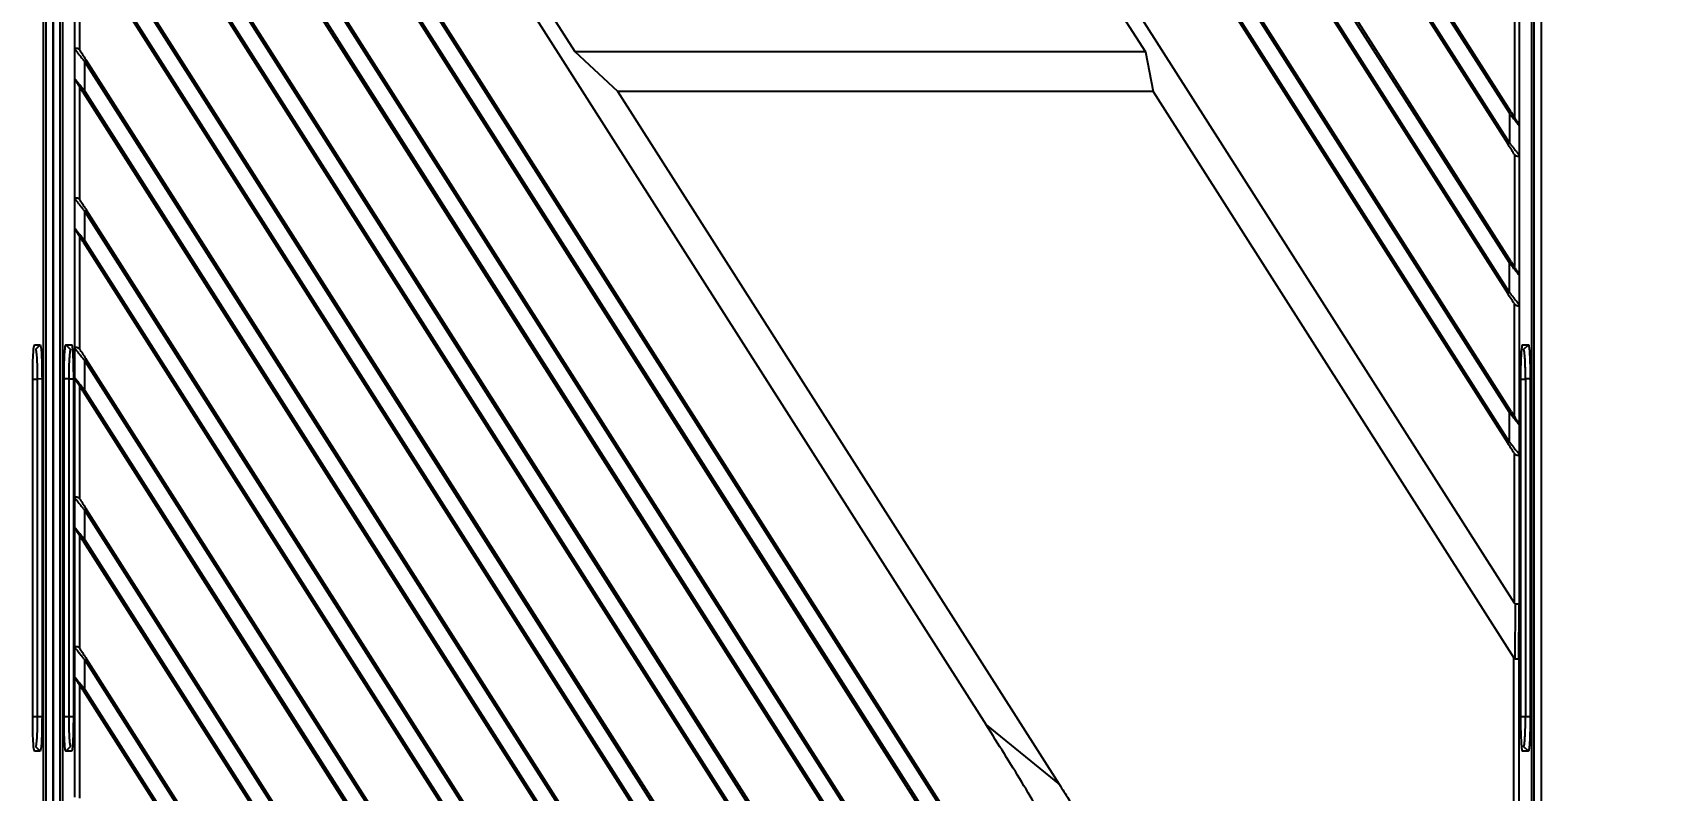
# Model space of a CAD drawing. Header units: millimetres. Extents: x 620 to 19791, y 2539 to 6969.
# Drawn here: x 8677.3 to 8841.8, y 3467.5 to 3543.9 of the extents above; entities that cross this region are included whole.
import ezdxf

# ---------------------------------------------------------------- set-up
doc = ezdxf.new("R2010")
doc.units = ezdxf.units.MM
doc.styles.get("Standard").update_dxf_attribs({"font": 'arial.ttf'})
doc.dimstyles.new('缩小5倍', dxfattribs={"dimtxt": 40, "dimasz": 20, "dimexe": 1, "dimexo": 0.2, "dimgap": 0, "dimtad": 1, "dimtoh": 1, "dimdec": 1, "dimzin": 9, "dimdsep": 46, "dimtxsty": 'Standard', "dimblk": '_FILLED', "dimcen": 0.2, "dimclrd": 256, "dimclre": 256, "dimclrt": 256, "dimadec": 1, "dimazin": 2, "dimtfac": 1, "dimtdec": 1, "dimtofl": 0, "dimtmove": 0, "dimatfit": 3, "dimldrblk": '_FILLED', "dimfxl": 1, "dimtolj": 1, "dimtzin": 0, "dimarcsym": 0})

# ---------------------------------------------------------------- blocks, each defined once
blk = doc.blocks.new('_FILLED')
at = {"color": 0, "linetype": 'ByBlock'}
blk.add_solid([(0, 0), (-1, 0.15), (-1, -0.15)], dxfattribs=at)
blk = doc.blocks.new('*D195')
at = {"lineweight": -2, "transparency": 16777216}
for p, q in [((8813, 3693.19), (8929.91, 3693.19)), ((8928.91, 3673.19), (8928.91, 3430.69)), ((8813, 3410.69), (8929.91, 3410.69))]:
    blk.add_line(p, q, dxfattribs=at)
at = {"layer": 'Defpoints', "color": 0, "transparency": 16777216}
for p in [(8812.8, 3693.19), (8812.8, 3410.69), (8928.91, 3410.69)]:
    blk.add_point(p, dxfattribs=at)
at = {"lineweight": -2, "transparency": 16777216, "xscale": 20, "yscale": 20, "zscale": 20}
for p, rotation in [((8928.91, 3693.19), 90), ((8928.91, 3410.69), 270)]:
    blk.add_blockref('_FILLED', p, dxfattribs=dict(at, rotation=rotation))
at = {"transparency": 16777216, "insert": (8903.01, 3551.94), "char_height": 40, "attachment_point": 5, "rotation": 90}
blk.add_mtext('\\A1;282.5mm [11 1/8"]', dxfattribs=at)
blk = doc.blocks.new('*D199')
at = {"lineweight": -2, "transparency": 16777216}
for p, q in [((8800, 3695.69), (9024.03, 3695.69)), ((9023.03, 3428.19), (9023.03, 3675.69)), ((8800, 3408.19), (9024.03, 3408.19))]:
    blk.add_line(p, q, dxfattribs=at)
at = {"layer": 'Defpoints', "color": 0, "transparency": 16777216}
for p in [(8799.8, 3695.69), (9023.03, 3695.69), (8799.8, 3408.19)]:
    blk.add_point(p, dxfattribs=at)
at = {"lineweight": -2, "transparency": 16777216, "xscale": 20, "yscale": 20, "zscale": 20}
for p, rotation in [((9023.03, 3695.69), 90), ((9023.03, 3408.19), 270)]:
    blk.add_blockref('_FILLED', p, dxfattribs=dict(at, rotation=rotation))
at = {"transparency": 16777216, "insert": (8997.13, 3551.94), "char_height": 40, "attachment_point": 5, "rotation": 90}
blk.add_mtext('\\A1;287.5mm [11 3/8"]', dxfattribs=at)
blk = doc.blocks.new('tgd')
at = {"color": 7, "linetype": 'Continuous', "lineweight": 25}
for p, q in [((18336.76, 5027.58), (18439.27, 4866.67)), ((18439.27, 4863.69), (18335.1, 5027.2)), ((18439.44, 4866.78), (18337.82, 5026.29)), ((18335.78, 5025.77), (18439.1, 4863.58)), ((18439.27, 4848.61), (18328.1, 5023.11)), ((18439.27, 4851.59), (18329.71, 5023.56)), ((18439.44, 4851.7), (18330.35, 5022.94)), ((18328.89, 5021.51), (18439.1, 4848.51)), ((18439.27, 4836.52), (18324.52, 5016.64)), ((18439.44, 4836.62), (18325.88, 5014.87)), ((18439.27, 4833.54), (18324.17, 5014.21)), ((18325.58, 5011.62), (18439.1, 4833.43)), ((18291.53, 4763.25), (18291.53, 5002.46)), ((18291.75, 5002.46), (18291.75, 4763.25)), ((18292.48, 5002.46), (18292.48, 4763.25)), ((18292.48, 4763.25), (18292.48, 5002.46)), ((18293.2, 4763.25), (18293.2, 5002.46)), ((18293.43, 5002.46), (18293.43, 4763.25)), ((18441.53, 4763.25), (18441.53, 5002.46)), ((18441.75, 5002.46), (18441.75, 4763.25)), ((18442.48, 5002.46), (18442.48, 4763.25)), ((18439.77, 4817.31), (18348.43, 4960.69)), ((18295.19, 4948.41), (18386.53, 4805.03)), ((18410.78, 4751.51), (18295.69, 4932.17)), ((18409.37, 4754.09), (18295.86, 4932.28)), ((18295.52, 4929.09), (18409.07, 4750.84)), ((18295.69, 4929.19), (18410.44, 4749.07)), ((18406.07, 4744.2), (18295.86, 4917.2)), ((18406.85, 4742.6), (18295.69, 4917.1)), ((18295.52, 4914.01), (18404.61, 4742.77)), ((18295.69, 4914.12), (18405.25, 4742.15)), ((18399.85, 4738.52), (18295.69, 4902.02)), ((18399.18, 4739.95), (18295.86, 4902.13)), ((18295.52, 4898.94), (18397.14, 4739.42)), ((18295.69, 4899.04), (18398.2, 4738.14)), ((18345.1, 4872.86), (18332.35, 4892.86)), ((18389.86, 4892.86), (18402.6, 4872.86)), ((18390.85, 4737.56), (18295.69, 4886.94)), ((18390.33, 4738.76), (18295.86, 4887.05)), ((18294.69, 4873.13), (18294.69, 4885.22)), ((18295.19, 4873.02), (18295.19, 4884.38)), ((18295.52, 4883.86), (18387.96, 4738.76)), ((18295.69, 4883.97), (18388.96, 4737.56)), ((18439.77, 4877.62), (18439.77, 4866.25)), ((18440.27, 4877.51), (18440.27, 4865.41)), ((18294.69, 4870.15), (18294.69, 4873.13)), ((18349.42, 4868.86), (18345.1, 4872.86)), ((18402.6, 4872.86), (18345.1, 4872.86)), ((18402.6, 4872.86), (18403.37, 4868.86)), ((18295.69, 4868.89), (18295.69, 4871.87)), ((18381.25, 4737.56), (18295.69, 4871.87)), ((18380.72, 4738.76), (18295.86, 4871.98)), ((18294.69, 4858.05), (18294.69, 4870.15)), ((18295.19, 4857.94), (18295.19, 4869.31)), ((18295.52, 4868.78), (18378.35, 4738.76)), ((18295.69, 4868.89), (18379.36, 4737.56)), ((18393.91, 4799.03), (18349.42, 4868.86)), ((18403.37, 4868.86), (18349.42, 4868.86)), ((18403.37, 4868.86), (18439.72, 4811.8)), ((18439.27, 4866.67), (18439.27, 4863.69)), ((18440.27, 4865.41), (18440.27, 4862.43)), ((18439.77, 4862.54), (18439.77, 4851.18)), ((18440.27, 4862.43), (18440.27, 4850.34)), ((18294.69, 4855.07), (18294.69, 4858.05)), ((18295.69, 4853.82), (18295.69, 4856.79)), ((18371.65, 4737.56), (18295.69, 4856.79)), ((18371.12, 4738.76), (18295.86, 4856.9)), ((18294.69, 4842.98), (18294.69, 4855.07)), ((18295.19, 4842.87), (18295.19, 4854.23)), ((18295.52, 4853.71), (18368.75, 4738.76)), ((18295.69, 4853.82), (18369.75, 4737.56)), ((18439.27, 4848.61), (18439.27, 4851.59)), ((18440.27, 4850.34), (18440.27, 4847.36)), ((18439.77, 4836.1), (18439.77, 4847.47)), ((18440.27, 4847.36), (18440.27, 4835.26)), ((18290.61, 4843.33), (18291.19, 4843.33)), ((18290.71, 4842.86), (18291.19, 4843.33)), ((18293.77, 4843.33), (18294.35, 4843.33)), ((18293.77, 4843.33), (18294.24, 4842.86)), ((18440.61, 4843.33), (18441.19, 4843.33)), ((18440.71, 4842.86), (18441.19, 4843.33)), ((18294.69, 4840), (18294.69, 4842.98)), ((18295.69, 4838.74), (18295.69, 4841.72)), ((18362.04, 4737.56), (18295.69, 4841.72)), ((18361.52, 4738.76), (18295.86, 4841.83)), ((18290.43, 4805.86), (18290.43, 4839.89)), ((18291.37, 4839.89), (18290.89, 4839.9)), ((18290.89, 4839.9), (18290.89, 4839.86)), ((18290.89, 4839.86), (18290.89, 4805.86)), ((18291.37, 4839.89), (18291.37, 4805.86)), ((18293.59, 4805.86), (18293.59, 4839.88)), ((18294.06, 4839.86), (18294.06, 4839.9)), ((18294.06, 4839.86), (18294.06, 4805.86)), ((18294.53, 4839.89), (18294.53, 4805.86)), ((18294.69, 4827.9), (18294.69, 4840)), ((18440.43, 4805.86), (18440.43, 4839.89)), ((18440.89, 4839.9), (18440.89, 4839.86)), ((18440.89, 4839.86), (18440.89, 4805.86)), ((18441.37, 4839.89), (18441.37, 4805.86)), ((18295.19, 4827.79), (18295.19, 4839.16)), ((18295.52, 4838.63), (18359.15, 4738.76)), ((18295.69, 4838.74), (18360.15, 4737.56)), ((18439.27, 4833.54), (18439.27, 4836.52)), ((18440.27, 4835.26), (18440.27, 4832.28)), ((18439.77, 4817.31), (18439.77, 4832.39)), ((18440.27, 4832.28), (18440.27, 4817.15)), ((18294.69, 4824.92), (18294.69, 4827.9)), ((18351.91, 4738.76), (18295.86, 4826.75)), ((18295.69, 4823.67), (18295.69, 4826.64)), ((18352.44, 4737.56), (18295.69, 4826.64)), ((18294.69, 4812.82), (18294.69, 4824.92)), ((18295.19, 4812.72), (18295.19, 4824.08)), ((18295.52, 4823.56), (18349.54, 4738.76)), ((18295.69, 4823.67), (18350.54, 4737.56)), ((18439.85, 4811.7), (18439.9, 4817.2)), ((18440.22, 4811.65), (18440.27, 4817.15)), ((18294.69, 4809.85), (18294.69, 4812.82)), ((18295.69, 4808.59), (18295.69, 4811.57)), ((18342.84, 4737.56), (18295.69, 4811.57)), ((18342.31, 4738.76), (18295.86, 4811.68)), ((18439.72, 4758.81), (18439.72, 4811.8)), ((18440.22, 4811.65), (18440.22, 4758.81)), ((18294.69, 4797.75), (18294.69, 4809.85)), ((18295.19, 4797.64), (18295.19, 4809)), ((18295.69, 4808.59), (18340.94, 4737.56)), ((18295.52, 4808.48), (18339.94, 4738.76)), ((18290.89, 4805.86), (18291.37, 4805.86)), ((18293.59, 4805.86), (18294.06, 4805.86)), ((18440.89, 4805.86), (18441.37, 4805.86)), ((18386.53, 4805.03), (18393.91, 4799.03)), ((18291.19, 4802.38), (18290.61, 4802.38)), ((18291.19, 4802.38), (18290.71, 4802.86)), ((18294.24, 4802.86), (18293.77, 4802.38)), ((18294.35, 4802.38), (18293.77, 4802.38)), ((18441.19, 4802.38), (18440.61, 4802.38)), ((18441.19, 4802.38), (18440.71, 4802.86))]:
    blk.add_line(p, q, dxfattribs=at)
at = {"color": 8, "linetype": 'Continuous', "lineweight": 25}
for p, q in [((18290.44, 4839.86), (18290.89, 4839.86)), ((18294.51, 4839.86), (18294.06, 4839.86)), ((18440.44, 4839.86), (18440.89, 4839.86)), ((18290.43, 4805.86), (18290.89, 4805.86)), ((18294.06, 4805.86), (18294.53, 4805.86)), ((18440.43, 4805.86), (18440.89, 4805.86))]:
    blk.add_line(p, q, dxfattribs=at)
at = {"color": 7, "linetype": 'Continuous', "lineweight": 25, "flags": 128}
for points in [[(18295.86, 4871.98), (18295.85, 4871.98), (18295.84, 4871.97), (18295.83, 4871.96), (18295.81, 4871.95), (18295.78, 4871.93), (18295.75, 4871.91), (18295.72, 4871.89), (18295.69, 4871.87)], [(18295.52, 4868.78), (18295.52, 4868.79), (18295.53, 4868.79), (18295.55, 4868.8), (18295.57, 4868.82), (18295.59, 4868.83), (18295.62, 4868.85), (18295.65, 4868.87), (18295.69, 4868.89)], [(18439.27, 4866.67), (18439.3, 4866.69), (18439.33, 4866.71), (18439.36, 4866.73), (18439.39, 4866.74), (18439.41, 4866.76), (18439.42, 4866.77), (18439.43, 4866.77), (18439.44, 4866.78)], [(18439.1, 4863.58), (18439.1, 4863.58), (18439.11, 4863.59), (18439.13, 4863.6), (18439.15, 4863.61), (18439.17, 4863.63), (18439.2, 4863.65), (18439.24, 4863.67), (18439.27, 4863.69)], [(18295.86, 4856.9), (18295.85, 4856.9), (18295.84, 4856.89), (18295.83, 4856.88), (18295.81, 4856.87), (18295.78, 4856.85), (18295.75, 4856.84), (18295.72, 4856.82), (18295.69, 4856.79)], [(18295.52, 4853.71), (18295.52, 4853.71), (18295.53, 4853.72), (18295.55, 4853.73), (18295.57, 4853.74), (18295.59, 4853.76), (18295.62, 4853.78), (18295.65, 4853.8), (18295.69, 4853.82)], [(18439.27, 4851.59), (18439.3, 4851.61), (18439.33, 4851.63), (18439.36, 4851.65), (18439.39, 4851.67), (18439.41, 4851.68), (18439.42, 4851.69), (18439.43, 4851.7), (18439.44, 4851.7)], [(18295.86, 4841.83), (18295.85, 4841.82), (18295.84, 4841.82), (18295.83, 4841.81), (18295.81, 4841.8), (18295.78, 4841.78), (18295.75, 4841.76), (18295.72, 4841.74), (18295.69, 4841.72)], [(18295.52, 4838.63), (18295.52, 4838.64), (18295.53, 4838.64), (18295.55, 4838.65), (18295.57, 4838.67), (18295.59, 4838.68), (18295.62, 4838.7), (18295.65, 4838.72), (18295.69, 4838.74)], [(18439.44, 4836.62), (18439.43, 4836.62), (18439.42, 4836.62), (18439.41, 4836.61), (18439.39, 4836.59), (18439.36, 4836.58), (18439.33, 4836.56), (18439.3, 4836.54), (18439.27, 4836.52)], [(18295.86, 4826.75), (18295.85, 4826.75), (18295.84, 4826.74), (18295.83, 4826.73), (18295.81, 4826.72), (18295.78, 4826.7), (18295.75, 4826.69), (18295.72, 4826.67), (18295.69, 4826.64)], [(18295.52, 4823.56), (18295.52, 4823.56), (18295.53, 4823.57), (18295.55, 4823.58), (18295.57, 4823.59), (18295.59, 4823.61), (18295.62, 4823.63), (18295.65, 4823.65), (18295.69, 4823.67)], [(18295.86, 4811.68), (18295.85, 4811.67), (18295.84, 4811.67), (18295.83, 4811.66), (18295.81, 4811.64), (18295.78, 4811.63), (18295.75, 4811.61), (18295.72, 4811.59), (18295.69, 4811.57)], [(18295.52, 4808.48), (18295.52, 4808.49), (18295.53, 4808.49), (18295.55, 4808.5), (18295.57, 4808.51), (18295.59, 4808.53), (18295.62, 4808.55), (18295.65, 4808.57), (18295.69, 4808.59)]]:
    blk.add_lwpolyline(points, dxfattribs=at)
at = {"color": 7, "linetype": 'Continuous', "lineweight": 25}
for points, knots in [([(18295.19, 4873.02), (18295.17, 4873.03), (18295.15, 4873.06), (18295.1, 4873.1), (18295.04, 4873.15), (18294.95, 4873.19), (18294.85, 4873.21), (18294.78, 4873.21), (18294.73, 4873.2), (18294.7, 4873.17), (18294.69, 4873.15), (18294.69, 4873.13), (18294.69, 4873.13)], [0, 0, 0, 0, 0.070049, 0.140279, 0.210005, 0.37811, 0.526606, 0.640505, 0.750324, 0.86941, 0.942585, 1, 1, 1, 1]), ([(18295.69, 4871.87), (18295.66, 4871.91), (18295.59, 4872), (18295.48, 4872.13), (18295.34, 4872.31), (18295.17, 4872.51), (18295.03, 4872.69), (18294.94, 4872.82), (18294.87, 4872.91), (18294.81, 4872.98), (18294.76, 4873.03), (18294.72, 4873.07), (18294.7, 4873.1), (18294.69, 4873.12), (18294.69, 4873.13)], [0, 0, 0, 0, 0.076163, 0.161932, 0.25736, 0.415432, 0.568469, 0.630014, 0.677592, 0.771175, 0.823855, 0.881012, 0.941446, 1, 1, 1, 1]), ([(18295.19, 4873.02), (18295.19, 4873.01), (18295.21, 4872.99), (18295.22, 4872.97), (18295.23, 4872.96)], [0, 0, 0, 0, 0.48896, 1, 1, 1, 1]), ([(18295.23, 4872.96), (18295.32, 4872.82), (18295.42, 4872.66), (18295.64, 4872.32), (18295.75, 4872.15), (18295.86, 4871.98)], [0, 0, 0, 0, 0.5, 0.5, 1, 1, 1, 1]), ([(18294.69, 4870.15), (18294.69, 4870.15), (18294.69, 4870.14), (18294.7, 4870.13), (18294.72, 4870.11), (18294.75, 4870.08), (18294.77, 4870.04), (18294.81, 4869.99), (18294.85, 4869.94), (18294.9, 4869.88), (18294.96, 4869.81), (18295.05, 4869.7), (18295.18, 4869.53), (18295.35, 4869.31), (18295.53, 4869.1), (18295.63, 4868.96), (18295.69, 4868.89)], [0, 0, 0, 0, 0.036521, 0.074147, 0.113237, 0.15411, 0.197047, 0.242287, 0.290038, 0.340476, 0.39375, 0.449986, 0.589415, 0.746903, 0.871127, 1, 1, 1, 1]), ([(18294.77, 4869.97), (18294.75, 4869.99), (18294.73, 4870.02), (18294.71, 4870.07), (18294.69, 4870.11), (18294.69, 4870.12), (18294.69, 4870.14), (18294.69, 4870.14), (18294.69, 4870.15)], [0, 0, 0, 0, 0.295768, 0.583737, 0.817744, 0.918862, 0.939323, 1, 1, 1, 1]), ([(18295.52, 4868.78), (18295.38, 4869.01), (18295.24, 4869.23), (18295.04, 4869.54), (18294.97, 4869.64), (18294.86, 4869.82), (18294.8, 4869.91), (18294.77, 4869.97)], [0, 0, 0, 0, 0.5, 0.5, 0.75, 0.75, 1, 1, 1, 1]), ([(18440.27, 4865.41), (18440.27, 4865.41), (18440.26, 4865.42), (18440.26, 4865.43), (18440.24, 4865.45), (18440.21, 4865.49), (18440.15, 4865.56), (18440.06, 4865.68), (18439.93, 4865.84), (18439.77, 4866.04), (18439.6, 4866.25), (18439.43, 4866.46), (18439.32, 4866.6), (18439.27, 4866.67)], [0, 0, 0, 0, 0.032205, 0.064879, 0.098325, 0.153821, 0.217622, 0.343078, 0.459057, 0.592508, 0.743852, 0.867922, 1, 1, 1, 1]), ([(18439.44, 4866.78), (18439.58, 4866.56), (18439.72, 4866.33), (18439.92, 4866.02), (18439.98, 4865.92), (18440.1, 4865.74), (18440.15, 4865.65), (18440.19, 4865.59)], [0, 0, 0, 0, 0.5, 0.5, 0.75, 0.75, 1, 1, 1, 1]), ([(18440.19, 4865.59), (18440.2, 4865.58), (18440.22, 4865.54), (18440.24, 4865.5), (18440.26, 4865.47), (18440.26, 4865.45), (18440.27, 4865.43), (18440.27, 4865.42), (18440.27, 4865.41)], [0, 0, 0, 0, 0.272195, 0.541525, 0.675243, 0.788116, 0.917487, 1, 1, 1, 1]), ([(18439.72, 4862.6), (18439.64, 4862.74), (18439.53, 4862.91), (18439.32, 4863.24), (18439.21, 4863.41), (18439.1, 4863.58)], [0, 0, 0, 0, 0.5, 0.5, 1, 1, 1, 1]), ([(18439.27, 4863.69), (18439.3, 4863.66), (18439.35, 4863.59), (18439.43, 4863.49), (18439.5, 4863.4), (18439.62, 4863.25), (18439.77, 4863.06), (18439.92, 4862.88), (18440.01, 4862.76), (18440.07, 4862.69), (18440.12, 4862.62), (18440.18, 4862.55), (18440.23, 4862.49), (18440.25, 4862.45), (18440.26, 4862.43), (18440.27, 4862.43), (18440.27, 4862.43)], [0, 0, 0, 0, 0.063732, 0.125592, 0.185586, 0.243721, 0.410364, 0.550813, 0.614308, 0.665676, 0.725736, 0.787625, 0.868188, 0.934324, 0.969973, 1, 1, 1, 1]), ([(18439.77, 4862.54), (18439.76, 4862.55), (18439.75, 4862.57), (18439.73, 4862.59), (18439.72, 4862.6)], [0, 0, 0, 0, 0.488961, 1, 1, 1, 1]), ([(18439.77, 4862.54), (18439.78, 4862.53), (18439.81, 4862.5), (18439.85, 4862.46), (18439.92, 4862.41), (18440.01, 4862.37), (18440.11, 4862.35), (18440.17, 4862.35), (18440.22, 4862.36), (18440.25, 4862.39), (18440.26, 4862.41), (18440.27, 4862.43), (18440.27, 4862.43)], [0, 0, 0, 0, 0.071456, 0.142488, 0.212279, 0.375092, 0.529614, 0.64079, 0.748352, 0.868276, 0.941576, 1, 1, 1, 1]), ([(18295.19, 4857.94), (18295.17, 4857.96), (18295.15, 4857.99), (18295.1, 4858.02), (18295.04, 4858.07), (18294.95, 4858.11), (18294.85, 4858.13), (18294.78, 4858.13), (18294.73, 4858.12), (18294.7, 4858.1), (18294.69, 4858.07), (18294.69, 4858.06), (18294.69, 4858.05)], [0, 0, 0, 0, 0.070049, 0.140279, 0.210005, 0.37811, 0.526606, 0.640505, 0.750324, 0.86941, 0.942585, 1, 1, 1, 1]), ([(18295.69, 4856.79), (18295.66, 4856.84), (18295.59, 4856.92), (18295.48, 4857.06), (18295.34, 4857.23), (18295.17, 4857.44), (18295.03, 4857.62), (18294.94, 4857.74), (18294.87, 4857.83), (18294.81, 4857.9), (18294.76, 4857.96), (18294.72, 4857.99), (18294.7, 4858.03), (18294.69, 4858.04), (18294.69, 4858.05)], [0, 0, 0, 0, 0.076163, 0.161932, 0.25736, 0.415431, 0.568469, 0.630014, 0.677592, 0.771175, 0.823855, 0.881012, 0.941446, 1, 1, 1, 1]), ([(18295.19, 4857.94), (18295.19, 4857.93), (18295.21, 4857.91), (18295.22, 4857.89), (18295.23, 4857.88)], [0, 0, 0, 0, 0.48896, 1, 1, 1, 1]), ([(18295.23, 4857.88), (18295.32, 4857.74), (18295.42, 4857.58), (18295.64, 4857.25), (18295.75, 4857.07), (18295.86, 4856.9)], [0, 0, 0, 0, 0.5, 0.5, 1, 1, 1, 1]), ([(18294.69, 4855.07), (18294.69, 4855.07), (18294.69, 4855.07), (18294.7, 4855.05), (18294.72, 4855.03), (18294.75, 4855), (18294.77, 4854.96), (18294.81, 4854.92), (18294.85, 4854.86), (18294.9, 4854.8), (18294.96, 4854.73), (18295.05, 4854.62), (18295.18, 4854.45), (18295.35, 4854.24), (18295.53, 4854.02), (18295.63, 4853.89), (18295.69, 4853.82)], [0, 0, 0, 0, 0.036521, 0.074147, 0.113237, 0.15411, 0.197047, 0.242287, 0.290038, 0.340476, 0.39375, 0.449986, 0.589415, 0.746903, 0.871127, 1, 1, 1, 1]), ([(18294.77, 4854.89), (18294.75, 4854.91), (18294.73, 4854.95), (18294.71, 4855), (18294.69, 4855.03), (18294.69, 4855.05), (18294.69, 4855.06), (18294.69, 4855.07), (18294.69, 4855.07)], [0, 0, 0, 0, 0.295768, 0.583737, 0.817744, 0.918862, 0.939323, 1, 1, 1, 1]), ([(18295.52, 4853.71), (18295.38, 4853.93), (18295.24, 4854.15), (18295.04, 4854.46), (18294.97, 4854.56), (18294.86, 4854.75), (18294.8, 4854.83), (18294.77, 4854.89)], [0, 0, 0, 0, 0.5, 0.5, 0.75, 0.75, 1, 1, 1, 1]), ([(18440.27, 4850.34), (18440.27, 4850.34), (18440.26, 4850.34), (18440.26, 4850.35), (18440.24, 4850.37), (18440.21, 4850.41), (18440.15, 4850.49), (18440.06, 4850.6), (18439.93, 4850.77), (18439.77, 4850.96), (18439.6, 4851.17), (18439.43, 4851.39), (18439.32, 4851.52), (18439.27, 4851.59)], [0, 0, 0, 0, 0.032205, 0.064879, 0.098325, 0.153821, 0.217622, 0.343078, 0.459057, 0.592508, 0.743852, 0.867922, 1, 1, 1, 1]), ([(18439.44, 4851.7), (18439.58, 4851.48), (18439.72, 4851.26), (18439.92, 4850.95), (18439.98, 4850.85), (18440.1, 4850.66), (18440.15, 4850.58), (18440.19, 4850.52)], [0, 0, 0, 0, 0.5, 0.5, 0.75, 0.75, 1, 1, 1, 1]), ([(18440.19, 4850.52), (18440.2, 4850.5), (18440.22, 4850.46), (18440.24, 4850.43), (18440.26, 4850.4), (18440.26, 4850.37), (18440.27, 4850.35), (18440.27, 4850.34), (18440.27, 4850.34)], [0, 0, 0, 0, 0.272195, 0.541525, 0.675243, 0.788116, 0.917487, 1, 1, 1, 1]), ([(18439.1, 4848.51), (18439.1, 4848.51), (18439.11, 4848.51), (18439.17, 4848.55), (18439.22, 4848.58), (18439.27, 4848.61)], [0, 0, 0, 0, 0.5, 0.5, 1, 1, 1, 1]), ([(18439.72, 4847.53), (18439.64, 4847.67), (18439.53, 4847.83), (18439.32, 4848.16), (18439.21, 4848.34), (18439.1, 4848.51)], [0, 0, 0, 0, 0.5, 0.5, 1, 1, 1, 1]), ([(18439.27, 4848.61), (18439.3, 4848.58), (18439.35, 4848.51), (18439.43, 4848.41), (18439.5, 4848.32), (18439.62, 4848.17), (18439.77, 4847.98), (18439.92, 4847.8), (18440.01, 4847.69), (18440.07, 4847.61), (18440.12, 4847.54), (18440.18, 4847.47), (18440.23, 4847.41), (18440.25, 4847.37), (18440.26, 4847.35), (18440.27, 4847.36), (18440.27, 4847.36)], [0, 0, 0, 0, 0.063732, 0.125592, 0.185586, 0.243721, 0.410364, 0.550813, 0.614308, 0.665676, 0.725736, 0.787625, 0.868188, 0.934324, 0.969973, 1, 1, 1, 1]), ([(18439.77, 4847.47), (18439.78, 4847.45), (18439.81, 4847.42), (18439.85, 4847.39), (18439.92, 4847.34), (18440.01, 4847.3), (18440.11, 4847.28), (18440.17, 4847.28), (18440.22, 4847.29), (18440.25, 4847.31), (18440.26, 4847.34), (18440.27, 4847.35), (18440.27, 4847.36)], [0, 0, 0, 0, 0.071456, 0.142488, 0.212279, 0.375092, 0.529614, 0.64079, 0.748352, 0.868276, 0.941576, 1, 1, 1, 1]), ([(18290.43, 4839.89), (18290.43, 4840.33), (18290.44, 4841.24), (18290.48, 4842.39), (18290.54, 4843.17), (18290.59, 4843.28), (18290.61, 4843.33)], [0, 0, 0, 0, 0.2468621, 0.5001337, 0.7533733, 1, 1, 1, 1]), ([(18291.19, 4843.33), (18291.21, 4843.28), (18291.26, 4843.17), (18291.32, 4842.38), (18291.36, 4841.24), (18291.36, 4840.33), (18291.37, 4839.89)], [0, 0, 0, 0, 0.246811, 0.500028, 0.753291, 1, 1, 1, 1]), ([(18293.59, 4839.88), (18293.59, 4839.95), (18293.59, 4840.08), (18293.59, 4840.27), (18293.59, 4840.46), (18293.59, 4840.64), (18293.6, 4840.83), (18293.6, 4841.01), (18293.61, 4841.34), (18293.62, 4841.81), (18293.64, 4842.34), (18293.67, 4842.77), (18293.7, 4843.04), (18293.72, 4843.19), (18293.74, 4843.27), (18293.75, 4843.32), (18293.76, 4843.33), (18293.77, 4843.33)], [0, 0, 0, 0, 0.035437, 0.070646, 0.105735, 0.140811, 0.175984, 0.211361, 0.247048, 0.374488, 0.500161, 0.62571, 0.753228, 0.815423, 0.876897, 0.938229, 1, 1, 1, 1]), ([(18294.35, 4843.33), (18294.35, 4843.33), (18294.36, 4843.33), (18294.37, 4843.31), (18294.38, 4843.28), (18294.39, 4843.25), (18294.4, 4843.2), (18294.41, 4843.14), (18294.42, 4843.02), (18294.45, 4842.77), (18294.48, 4842.34), (18294.5, 4841.81), (18294.51, 4841.3), (18294.52, 4840.88), (18294.53, 4840.55), (18294.53, 4840.22), (18294.53, 4840), (18294.53, 4839.89)], [0, 0, 0, 0, 0.035381, 0.070548, 0.105609, 0.140672, 0.175846, 0.211238, 0.246955, 0.374437, 0.500071, 0.625682, 0.753219, 0.815377, 0.876842, 0.93819, 1, 1, 1, 1]), ([(18440.43, 4839.89), (18440.43, 4839.95), (18440.43, 4840.08), (18440.43, 4840.27), (18440.43, 4840.46), (18440.43, 4840.64), (18440.43, 4840.83), (18440.44, 4841.01), (18440.44, 4841.35), (18440.46, 4841.81), (18440.48, 4842.34), (18440.51, 4842.77), (18440.54, 4843.04), (18440.56, 4843.19), (18440.57, 4843.27), (18440.59, 4843.32), (18440.6, 4843.33), (18440.61, 4843.33)], [0, 0, 0, 0, 0.035416, 0.070611, 0.10569, 0.140764, 0.175939, 0.211324, 0.247024, 0.374493, 0.500164, 0.625732, 0.753269, 0.815461, 0.876928, 0.938247, 1, 1, 1, 1]), ([(18441.19, 4843.33), (18441.19, 4843.33), (18441.2, 4843.33), (18441.21, 4843.31), (18441.22, 4843.28), (18441.23, 4843.25), (18441.23, 4843.2), (18441.24, 4843.14), (18441.26, 4843.02), (18441.29, 4842.77), (18441.31, 4842.34), (18441.34, 4841.81), (18441.35, 4841.3), (18441.36, 4840.88), (18441.36, 4840.55), (18441.37, 4840.22), (18441.37, 4840), (18441.37, 4839.89)], [0, 0, 0, 0, 0.035388, 0.070561, 0.105626, 0.140692, 0.175868, 0.211261, 0.246977, 0.374442, 0.500058, 0.625679, 0.753189, 0.815324, 0.876785, 0.93815, 1, 1, 1, 1]), ([(18290.71, 4842.86), (18290.73, 4842.84), (18290.75, 4842.81), (18290.79, 4842.58), (18290.83, 4842.21), (18290.86, 4841.6), (18290.89, 4840.89), (18290.89, 4840.29), (18290.89, 4839.9)], [0, 0, 0, 0, 0.171806, 0.22363, 0.479535, 0.618902, 0.74668, 1, 1, 1, 1]), ([(18294.24, 4842.86), (18294.24, 4842.86), (18294.24, 4842.85), (18294.22, 4842.84), (18294.21, 4842.8), (18294.19, 4842.73), (18294.17, 4842.6), (18294.14, 4842.37), (18294.12, 4842), (18294.09, 4841.55), (18294.07, 4841.13), (18294.07, 4840.76), (18294.06, 4840.44), (18294.06, 4840.15), (18294.06, 4839.95), (18294.06, 4839.9)], [0, 0, 0, 0, 0.023792, 0.065561, 0.125336, 0.191194, 0.250503, 0.3755, 0.500458, 0.625377, 0.750334, 0.808342, 0.87517, 0.963039, 1, 1, 1, 1]), ([(18295.19, 4842.87), (18295.17, 4842.88), (18295.15, 4842.91), (18295.1, 4842.95), (18295.04, 4842.99), (18294.95, 4843.04), (18294.85, 4843.06), (18294.78, 4843.06), (18294.73, 4843.05), (18294.7, 4843.02), (18294.69, 4843), (18294.69, 4842.98), (18294.69, 4842.98)], [0, 0, 0, 0, 0.070049, 0.140279, 0.210005, 0.37811, 0.526606, 0.640505, 0.750324, 0.86941, 0.942585, 1, 1, 1, 1]), ([(18295.69, 4841.72), (18295.66, 4841.76), (18295.59, 4841.85), (18295.48, 4841.98), (18295.34, 4842.16), (18295.17, 4842.36), (18295.03, 4842.54), (18294.94, 4842.67), (18294.87, 4842.76), (18294.81, 4842.83), (18294.76, 4842.88), (18294.72, 4842.92), (18294.7, 4842.95), (18294.69, 4842.97), (18294.69, 4842.98)], [0, 0, 0, 0, 0.076163, 0.161932, 0.25736, 0.415431, 0.568469, 0.630014, 0.677592, 0.771175, 0.823855, 0.881012, 0.941446, 1, 1, 1, 1]), ([(18295.19, 4842.87), (18295.19, 4842.86), (18295.21, 4842.84), (18295.22, 4842.82), (18295.23, 4842.81)], [0, 0, 0, 0, 0.48896, 1, 1, 1, 1]), ([(18295.23, 4842.81), (18295.32, 4842.67), (18295.42, 4842.5), (18295.64, 4842.17), (18295.75, 4842), (18295.86, 4841.83)], [0, 0, 0, 0, 0.5, 0.5, 1, 1, 1, 1]), ([(18440.89, 4839.9), (18440.89, 4839.94), (18440.89, 4840.06), (18440.89, 4840.25), (18440.89, 4840.46), (18440.89, 4840.71), (18440.88, 4841.03), (18440.87, 4841.46), (18440.85, 4841.82), (18440.84, 4842.09), (18440.82, 4842.3), (18440.8, 4842.47), (18440.79, 4842.6), (18440.77, 4842.71), (18440.75, 4842.8), (18440.73, 4842.85), (18440.72, 4842.85), (18440.71, 4842.86)], [0, 0, 0, 0, 0.026073, 0.078333, 0.122556, 0.160504, 0.248311, 0.339738, 0.470221, 0.530021, 0.587242, 0.683619, 0.731234, 0.781098, 0.875666, 0.948616, 1, 1, 1, 1]), ([(18294.06, 4839.9), (18294.02, 4839.9), (18293.94, 4839.9), (18293.83, 4839.9), (18293.71, 4839.89), (18293.63, 4839.89), (18293.59, 4839.88)], [0, 0, 0, 0, 0.258959, 0.505203, 0.711743, 1, 1, 1, 1]), ([(18294.69, 4840), (18294.69, 4839.99), (18294.69, 4839.99), (18294.7, 4839.98), (18294.72, 4839.96), (18294.75, 4839.93), (18294.77, 4839.89), (18294.81, 4839.84), (18294.85, 4839.79), (18294.9, 4839.73), (18294.96, 4839.66), (18295.05, 4839.55), (18295.18, 4839.38), (18295.35, 4839.16), (18295.53, 4838.95), (18295.63, 4838.81), (18295.69, 4838.74)], [0, 0, 0, 0, 0.036521, 0.074147, 0.113237, 0.15411, 0.197047, 0.242287, 0.290038, 0.340476, 0.39375, 0.449986, 0.589415, 0.746903, 0.871127, 1, 1, 1, 1]), ([(18294.69, 4840), (18294.69, 4839.99), (18294.69, 4839.97), (18294.69, 4839.95), (18294.7, 4839.93), (18294.72, 4839.9), (18294.73, 4839.87), (18294.75, 4839.83), (18294.77, 4839.82)], [0, 0, 0, 0, 0.09342, 0.214713, 0.37502, 0.489363, 0.732237, 1, 1, 1, 1]), ([(18441.37, 4839.89), (18441.33, 4839.89), (18441.25, 4839.89), (18441.13, 4839.9), (18441.02, 4839.9), (18440.94, 4839.9), (18440.89, 4839.9)], [0, 0, 0, 0, 0.265789, 0.494835, 0.733744, 1, 1, 1, 1]), ([(18295.52, 4838.63), (18295.38, 4838.85), (18295.24, 4839.08), (18295.04, 4839.39), (18294.97, 4839.49), (18294.86, 4839.67), (18294.8, 4839.76), (18294.77, 4839.82)], [0, 0, 0, 0, 0.5, 0.5, 0.75, 0.75, 1, 1, 1, 1]), ([(18439.44, 4836.62), (18439.58, 4836.4), (18439.72, 4836.18), (18439.92, 4835.87), (18439.98, 4835.77), (18440.1, 4835.59), (18440.15, 4835.5), (18440.19, 4835.44)], [0, 0, 0, 0, 0.5, 0.5, 0.75, 0.75, 1, 1, 1, 1]), ([(18440.27, 4835.26), (18440.27, 4835.26), (18440.26, 4835.27), (18440.26, 4835.28), (18440.24, 4835.3), (18440.21, 4835.33), (18440.15, 4835.41), (18440.06, 4835.52), (18439.93, 4835.69), (18439.77, 4835.89), (18439.6, 4836.1), (18439.43, 4836.31), (18439.32, 4836.45), (18439.27, 4836.52)], [0, 0, 0, 0, 0.03221, 0.064886, 0.098331, 0.153826, 0.217627, 0.343082, 0.459061, 0.592511, 0.743854, 0.867923, 1, 1, 1, 1]), ([(18440.19, 4835.44), (18440.2, 4835.42), (18440.22, 4835.39), (18440.24, 4835.35), (18440.26, 4835.32), (18440.26, 4835.3), (18440.27, 4835.28), (18440.27, 4835.27), (18440.27, 4835.26)], [0, 0, 0, 0, 0.272183, 0.541498, 0.675217, 0.788095, 0.917477, 1, 1, 1, 1]), ([(18439.1, 4833.43), (18439.1, 4833.43), (18439.11, 4833.44), (18439.17, 4833.48), (18439.22, 4833.51), (18439.27, 4833.54)], [0, 0, 0, 0, 0.5, 0.5, 1, 1, 1, 1]), ([(18439.72, 4832.45), (18439.64, 4832.59), (18439.53, 4832.75), (18439.32, 4833.09), (18439.21, 4833.26), (18439.1, 4833.43)], [0, 0, 0, 0, 0.5, 0.5, 1, 1, 1, 1]), ([(18439.27, 4833.54), (18439.3, 4833.51), (18439.35, 4833.44), (18439.43, 4833.34), (18439.5, 4833.24), (18439.62, 4833.1), (18439.77, 4832.91), (18439.92, 4832.73), (18440.01, 4832.61), (18440.07, 4832.54), (18440.12, 4832.47), (18440.18, 4832.4), (18440.23, 4832.34), (18440.25, 4832.3), (18440.26, 4832.28), (18440.27, 4832.28), (18440.27, 4832.28)], [0, 0, 0, 0, 0.063728, 0.125582, 0.185568, 0.243691, 0.410263, 0.550659, 0.614124, 0.665499, 0.725559, 0.787427, 0.86801, 0.934187, 0.969935, 1, 1, 1, 1]), ([(18439.77, 4832.39), (18439.78, 4832.38), (18439.81, 4832.34), (18439.87, 4832.3), (18439.94, 4832.25), (18440.02, 4832.22), (18440.11, 4832.2), (18440.18, 4832.2), (18440.23, 4832.22), (18440.25, 4832.23), (18440.26, 4832.25), (18440.26, 4832.26), (18440.27, 4832.27), (18440.27, 4832.28), (18440.27, 4832.28)], [0, 0, 0, 0, 0.0732188, 0.1604749, 0.2631528, 0.3819379, 0.5159504, 0.6622765, 0.7621428, 0.8591376, 0.9041899, 0.938059, 0.9733351, 1, 1, 1, 1]), ([(18295.19, 4827.79), (18295.17, 4827.81), (18295.15, 4827.84), (18295.1, 4827.87), (18295.04, 4827.92), (18294.95, 4827.96), (18294.85, 4827.98), (18294.78, 4827.98), (18294.73, 4827.97), (18294.7, 4827.95), (18294.69, 4827.92), (18294.69, 4827.91), (18294.69, 4827.9)], [0, 0, 0, 0, 0.070049, 0.140279, 0.210005, 0.37811, 0.526606, 0.640505, 0.750324, 0.86941, 0.942585, 1, 1, 1, 1]), ([(18295.69, 4826.64), (18295.66, 4826.69), (18295.59, 4826.77), (18295.48, 4826.91), (18295.34, 4827.08), (18295.17, 4827.29), (18295.03, 4827.47), (18294.94, 4827.59), (18294.87, 4827.68), (18294.81, 4827.75), (18294.76, 4827.8), (18294.72, 4827.84), (18294.7, 4827.88), (18294.69, 4827.89), (18294.69, 4827.9)], [0, 0, 0, 0, 0.076163, 0.161932, 0.25736, 0.415432, 0.568469, 0.630014, 0.677592, 0.771175, 0.823855, 0.881012, 0.941446, 1, 1, 1, 1]), ([(18295.19, 4827.79), (18295.19, 4827.78), (18295.21, 4827.76), (18295.22, 4827.74), (18295.23, 4827.73)], [0, 0, 0, 0, 0.48896, 1, 1, 1, 1]), ([(18295.23, 4827.73), (18295.32, 4827.59), (18295.42, 4827.43), (18295.64, 4827.1), (18295.75, 4826.92), (18295.86, 4826.75)], [0, 0, 0, 0, 0.5, 0.5, 1, 1, 1, 1]), ([(18294.69, 4824.92), (18294.69, 4824.92), (18294.69, 4824.92), (18294.7, 4824.9), (18294.72, 4824.88), (18294.75, 4824.85), (18294.77, 4824.81), (18294.81, 4824.77), (18294.85, 4824.71), (18294.9, 4824.65), (18294.96, 4824.58), (18295.05, 4824.47), (18295.18, 4824.3), (18295.35, 4824.08), (18295.53, 4823.87), (18295.63, 4823.74), (18295.69, 4823.67)], [0, 0, 0, 0, 0.036521, 0.074147, 0.113237, 0.15411, 0.197047, 0.242287, 0.290038, 0.340476, 0.39375, 0.449986, 0.589415, 0.746903, 0.871127, 1, 1, 1, 1]), ([(18294.77, 4824.74), (18294.75, 4824.76), (18294.73, 4824.8), (18294.71, 4824.84), (18294.69, 4824.88), (18294.69, 4824.9), (18294.69, 4824.91), (18294.69, 4824.92), (18294.69, 4824.92)], [0, 0, 0, 0, 0.2957676, 0.5837366, 0.8177444, 0.9188616, 0.9393234, 1, 1, 1, 1]), ([(18295.52, 4823.56), (18295.38, 4823.78), (18295.24, 4824), (18295.04, 4824.31), (18294.97, 4824.41), (18294.86, 4824.6), (18294.8, 4824.68), (18294.77, 4824.74)], [0, 0, 0, 0, 0.5, 0.5, 0.75, 0.75, 1, 1, 1, 1]), ([(18439.77, 4817.31), (18439.78, 4817.29), (18439.8, 4817.27), (18439.83, 4817.23), (18439.86, 4817.2), (18439.89, 4817.2), (18439.9, 4817.2)], [0, 0, 0, 0, 0.3004507, 0.516255, 0.7655281, 1, 1, 1, 1]), ([(18440.27, 4817.15), (18440.27, 4817.15), (18440.26, 4817.16), (18440.24, 4817.17), (18440.21, 4817.18), (18440.16, 4817.18), (18440.09, 4817.19), (18440, 4817.19), (18439.93, 4817.2), (18439.9, 4817.2)], [0, 0, 0, 0, 0.094895, 0.244998, 0.359306, 0.484216, 0.663833, 0.835745, 1, 1, 1, 1]), ([(18295.19, 4812.72), (18295.17, 4812.73), (18295.15, 4812.76), (18295.1, 4812.8), (18295.04, 4812.84), (18294.95, 4812.89), (18294.85, 4812.9), (18294.78, 4812.91), (18294.73, 4812.9), (18294.7, 4812.87), (18294.69, 4812.84), (18294.69, 4812.83), (18294.69, 4812.82)], [0, 0, 0, 0, 0.070049, 0.140279, 0.210005, 0.37811, 0.526606, 0.640505, 0.750324, 0.86941, 0.942585, 1, 1, 1, 1]), ([(18295.69, 4811.57), (18295.66, 4811.61), (18295.59, 4811.7), (18295.48, 4811.83), (18295.34, 4812.01), (18295.17, 4812.21), (18295.03, 4812.39), (18294.94, 4812.52), (18294.87, 4812.61), (18294.81, 4812.67), (18294.76, 4812.73), (18294.72, 4812.77), (18294.7, 4812.8), (18294.69, 4812.82), (18294.69, 4812.82)], [0, 0, 0, 0, 0.076163, 0.161932, 0.25736, 0.415432, 0.568469, 0.630014, 0.677592, 0.771175, 0.823855, 0.881012, 0.941446, 1, 1, 1, 1]), ([(18295.19, 4812.72), (18295.19, 4812.71), (18295.21, 4812.69), (18295.22, 4812.67), (18295.23, 4812.66)], [0, 0, 0, 0, 0.48896, 1, 1, 1, 1]), ([(18295.23, 4812.66), (18295.32, 4812.52), (18295.42, 4812.35), (18295.64, 4812.02), (18295.75, 4811.85), (18295.86, 4811.68)], [0, 0, 0, 0, 0.5, 0.5, 1, 1, 1, 1]), ([(18439.85, 4811.7), (18439.84, 4811.7), (18439.82, 4811.7), (18439.8, 4811.71), (18439.77, 4811.73), (18439.74, 4811.76), (18439.73, 4811.79), (18439.72, 4811.8)], [0, 0, 0, 0, 0.156694, 0.314893, 0.484569, 0.699997, 1, 1, 1, 1]), ([(18439.85, 4811.7), (18439.87, 4811.7), (18439.92, 4811.69), (18439.98, 4811.69), (18440.05, 4811.69), (18440.11, 4811.68), (18440.16, 4811.67), (18440.2, 4811.66), (18440.21, 4811.66), (18440.22, 4811.65)], [0, 0, 0, 0, 0.106386, 0.22492, 0.355612, 0.498466, 0.653483, 0.820662, 1, 1, 1, 1]), ([(18294.69, 4809.85), (18294.69, 4809.84), (18294.69, 4809.84), (18294.7, 4809.83), (18294.72, 4809.8), (18294.75, 4809.77), (18294.77, 4809.74), (18294.81, 4809.69), (18294.85, 4809.64), (18294.9, 4809.58), (18294.96, 4809.51), (18295.05, 4809.4), (18295.18, 4809.22), (18295.35, 4809.01), (18295.53, 4808.79), (18295.63, 4808.66), (18295.69, 4808.59)], [0, 0, 0, 0, 0.036521, 0.074147, 0.113237, 0.15411, 0.197047, 0.242287, 0.290038, 0.340476, 0.39375, 0.449986, 0.589415, 0.746903, 0.871127, 1, 1, 1, 1]), ([(18294.77, 4809.67), (18294.75, 4809.69), (18294.73, 4809.72), (18294.71, 4809.77), (18294.69, 4809.8), (18294.69, 4809.82), (18294.69, 4809.83), (18294.69, 4809.84), (18294.69, 4809.85)], [0, 0, 0, 0, 0.2957676, 0.5837366, 0.8177444, 0.9188616, 0.9393234, 1, 1, 1, 1]), ([(18295.52, 4808.48), (18295.38, 4808.7), (18295.24, 4808.93), (18295.04, 4809.24), (18294.97, 4809.34), (18294.86, 4809.52), (18294.8, 4809.61), (18294.77, 4809.67)], [0, 0, 0, 0, 0.5, 0.5, 0.75, 0.75, 1, 1, 1, 1]), ([(18290.61, 4802.38), (18290.59, 4802.43), (18290.54, 4802.54), (18290.48, 4803.34), (18290.44, 4804.5), (18290.43, 4805.41), (18290.43, 4805.86)], [0, 0, 0, 0, 0.246559, 0.499969, 0.753377, 1, 1, 1, 1]), ([(18290.89, 4805.86), (18290.89, 4805.65), (18290.89, 4805.25), (18290.88, 4804.67), (18290.86, 4804.13), (18290.83, 4803.54), (18290.8, 4803.19), (18290.77, 4803.02), (18290.75, 4802.9), (18290.73, 4802.88), (18290.71, 4802.86)], [0, 0, 0, 0, 0.131295, 0.254607, 0.383513, 0.523418, 0.751503, 0.77844, 0.828911, 1, 1, 1, 1]), ([(18291.37, 4805.86), (18291.37, 4805.41), (18291.36, 4804.5), (18291.32, 4803.34), (18291.26, 4802.54), (18291.21, 4802.43), (18291.19, 4802.38)], [0, 0, 0, 0, 0.246605, 0.49998, 0.753354, 1, 1, 1, 1]), ([(18293.77, 4802.38), (18293.77, 4802.38), (18293.76, 4802.38), (18293.75, 4802.4), (18293.74, 4802.43), (18293.73, 4802.46), (18293.72, 4802.51), (18293.71, 4802.57), (18293.69, 4802.7), (18293.67, 4802.94), (18293.64, 4803.38), (18293.62, 4803.92), (18293.6, 4804.43), (18293.6, 4804.86), (18293.59, 4805.19), (18293.59, 4805.52), (18293.59, 4805.74), (18293.59, 4805.86)], [0, 0, 0, 0, 0.0353673, 0.0705141, 0.1055491, 0.140582, 0.1757226, 0.2110795, 0.2467596, 0.3742457, 0.4999994, 0.625694, 0.7532517, 0.8153777, 0.8768207, 0.9381655, 1, 1, 1, 1]), ([(18294.06, 4805.86), (18294.06, 4805.81), (18294.06, 4805.69), (18294.06, 4805.5), (18294.06, 4805.29), (18294.06, 4805.03), (18294.07, 4804.71), (18294.09, 4804.27), (18294.1, 4803.91), (18294.12, 4803.63), (18294.14, 4803.42), (18294.15, 4803.25), (18294.17, 4803.11), (18294.18, 4803), (18294.21, 4802.91), (18294.23, 4802.86), (18294.24, 4802.86), (18294.24, 4802.86)], [0, 0, 0, 0, 0.027452, 0.078341, 0.122797, 0.160513, 0.248313, 0.339762, 0.470474, 0.530481, 0.587892, 0.684379, 0.731983, 0.781722, 0.877583, 0.950324, 1, 1, 1, 1]), ([(18294.53, 4805.86), (18294.53, 4805.79), (18294.53, 4805.66), (18294.53, 4805.47), (18294.53, 4805.28), (18294.52, 4805.09), (18294.52, 4804.91), (18294.52, 4804.72), (18294.51, 4804.39), (18294.5, 4803.92), (18294.48, 4803.38), (18294.45, 4802.94), (18294.42, 4802.68), (18294.4, 4802.52), (18294.38, 4802.44), (18294.36, 4802.39), (18294.35, 4802.38), (18294.35, 4802.38)], [0, 0, 0, 0, 0.035364, 0.070509, 0.105542, 0.140574, 0.175713, 0.21107, 0.24675, 0.374225, 0.499997, 0.625665, 0.753267, 0.81545, 0.876909, 0.93823, 1, 1, 1, 1]), ([(18440.61, 4802.38), (18440.61, 4802.38), (18440.6, 4802.38), (18440.59, 4802.4), (18440.58, 4802.43), (18440.57, 4802.46), (18440.56, 4802.51), (18440.55, 4802.57), (18440.53, 4802.7), (18440.51, 4802.94), (18440.48, 4803.38), (18440.46, 4803.92), (18440.44, 4804.43), (18440.43, 4804.86), (18440.43, 4805.19), (18440.43, 4805.52), (18440.43, 4805.74), (18440.43, 4805.86)], [0, 0, 0, 0, 0.035356, 0.070494, 0.105521, 0.140549, 0.175687, 0.211043, 0.246724, 0.374233, 0.5, 0.625684, 0.753275, 0.815428, 0.876877, 0.938205, 1, 1, 1, 1]), ([(18440.71, 4802.86), (18440.72, 4802.86), (18440.72, 4802.86), (18440.73, 4802.87), (18440.74, 4802.9), (18440.76, 4802.95), (18440.78, 4803.03), (18440.79, 4803.15), (18440.81, 4803.28), (18440.82, 4803.45), (18440.84, 4803.66), (18440.85, 4803.95), (18440.87, 4804.35), (18440.88, 4804.76), (18440.89, 4805.11), (18440.89, 4805.36), (18440.9, 4805.61), (18440.89, 4805.77), (18440.89, 4805.86)], [0, 0, 0, 0, 0.0359991, 0.0724551, 0.1093783, 0.1467732, 0.2302514, 0.2807536, 0.3452922, 0.4097187, 0.4771828, 0.5484524, 0.6649754, 0.7850949, 0.8401732, 0.8965861, 0.9483134, 1, 1, 1, 1]), ([(18441.37, 4805.86), (18441.37, 4805.79), (18441.37, 4805.66), (18441.37, 4805.47), (18441.37, 4805.28), (18441.36, 4805.09), (18441.36, 4804.91), (18441.36, 4804.72), (18441.35, 4804.39), (18441.34, 4803.92), (18441.32, 4803.38), (18441.29, 4802.94), (18441.26, 4802.68), (18441.24, 4802.52), (18441.22, 4802.44), (18441.2, 4802.39), (18441.19, 4802.38), (18441.19, 4802.38)], [0, 0, 0, 0, 0.0353889, 0.0705506, 0.1055936, 0.1406279, 0.1757633, 0.2111087, 0.246771, 0.3742181, 0.5000114, 0.6256687, 0.7532509, 0.8154285, 0.8768889, 0.9382166, 1, 1, 1, 1]), ([(18407.13, 4757.61), (18407.12, 4757.79), (18407.11, 4758.14), (18407.06, 4758.68), (18407.02, 4759.22), (18406.96, 4759.77), (18406.89, 4760.32), (18406.76, 4761.21), (18406.55, 4762.46), (18406.12, 4764.53), (18405.45, 4767.15), (18404.49, 4770.2), (18403.39, 4773.26), (18402.2, 4776.22), (18400.9, 4779.21), (18399.09, 4783.06), (18396.61, 4787.94), (18394, 4792.68), (18391.79, 4796.47), (18390.12, 4799.27), (18388.36, 4802.13), (18387.15, 4804.05), (18386.53, 4805.03)], [0, 0, 0, 0, 0.0102139, 0.0205385, 0.0309767, 0.0415315, 0.0522058, 0.0630022, 0.0931878, 0.1250778, 0.1845574, 0.2483961, 0.3086946, 0.3718269, 0.4319265, 0.4959106, 0.6167331, 0.7464147, 0.8069043, 0.8693256, 0.933688, 1, 1, 1, 1]), ([(18393.91, 4799.03), (18394.22, 4798.54), (18394.83, 4797.58), (18395.73, 4796.13), (18396.62, 4794.7), (18397.48, 4793.29), (18398.32, 4791.89), (18399.14, 4790.51), (18399.94, 4789.14), (18400.73, 4787.79), (18401.49, 4786.45), (18402.64, 4784.38), (18404.14, 4781.62), (18405.95, 4778.11), (18407.62, 4774.64), (18409.21, 4771.1), (18410.64, 4767.61), (18411.93, 4764.05), (18413, 4760.55), (18413.74, 4757.48), (18414.19, 4754.97), (18414.45, 4752.91), (18414.57, 4750.88), (18414.53, 4748.98), (18414.36, 4747.28), (18414.13, 4746.02), (18413.9, 4745.09), (18413.71, 4744.44), (18413.49, 4743.81), (18413.24, 4743.2), (18413.06, 4742.8), (18412.97, 4742.61)], [0, 0, 0, 0, 0.028127, 0.055867, 0.083223, 0.110194, 0.136782, 0.162987, 0.188811, 0.214255, 0.239319, 0.264005, 0.33008, 0.392582, 0.456982, 0.518406, 0.581947, 0.641185, 0.703244, 0.760717, 0.79542, 0.827786, 0.862084, 0.894623, 0.920706, 0.945691, 0.956791, 0.967751, 0.97859, 0.989333, 1, 1, 1, 1])]:
    blk.add_open_spline(points, degree=3, knots=knots, dxfattribs=at)
for points in [[(18439.72, 4847.53), (18439.74, 4847.51), (18439.75, 4847.49), (18439.77, 4847.47)], [(18439.72, 4832.45), (18439.74, 4832.43), (18439.75, 4832.41), (18439.77, 4832.39)]]:
    blk.add_open_spline(points, degree=3, dxfattribs=at)

msp = doc.modelspace()

# ---------------------------------------------------------------- block references
msp.add_blockref('tgd', (-9613.17641, -1330.91272))

# ---------------------------------------------------------------- dimensions: what is measured, and where the dimension line sits
at = {"color": 1}
dim = msp.add_linear_dim(base=(9023.02729, 3695.693), p1=(8799.80155, 3408.193), p2=(8799.80155, 3695.693), angle=90, dimstyle='缩小5倍', override={"dimpost": 'mm'}, dxfattribs=at)
dim.commit()
dim.dimension.update_dxf_attribs({"geometry": '*D199', "text_midpoint": (9023.02729, 3551.943), "dimtype": 160})
dim = msp.add_linear_dim(base=(8928.90508, 3410.693), p1=(8812.80155, 3693.193), p2=(8812.80155, 3410.693), angle=90, dimstyle='缩小5倍', override={"dimpost": 'mm'})
dim.commit()
dim.dimension.update_dxf_attribs({"geometry": '*D195', "text_midpoint": (8928.90508, 3551.943), "dimtype": 160})

doc.saveas('drawing.dxf')
